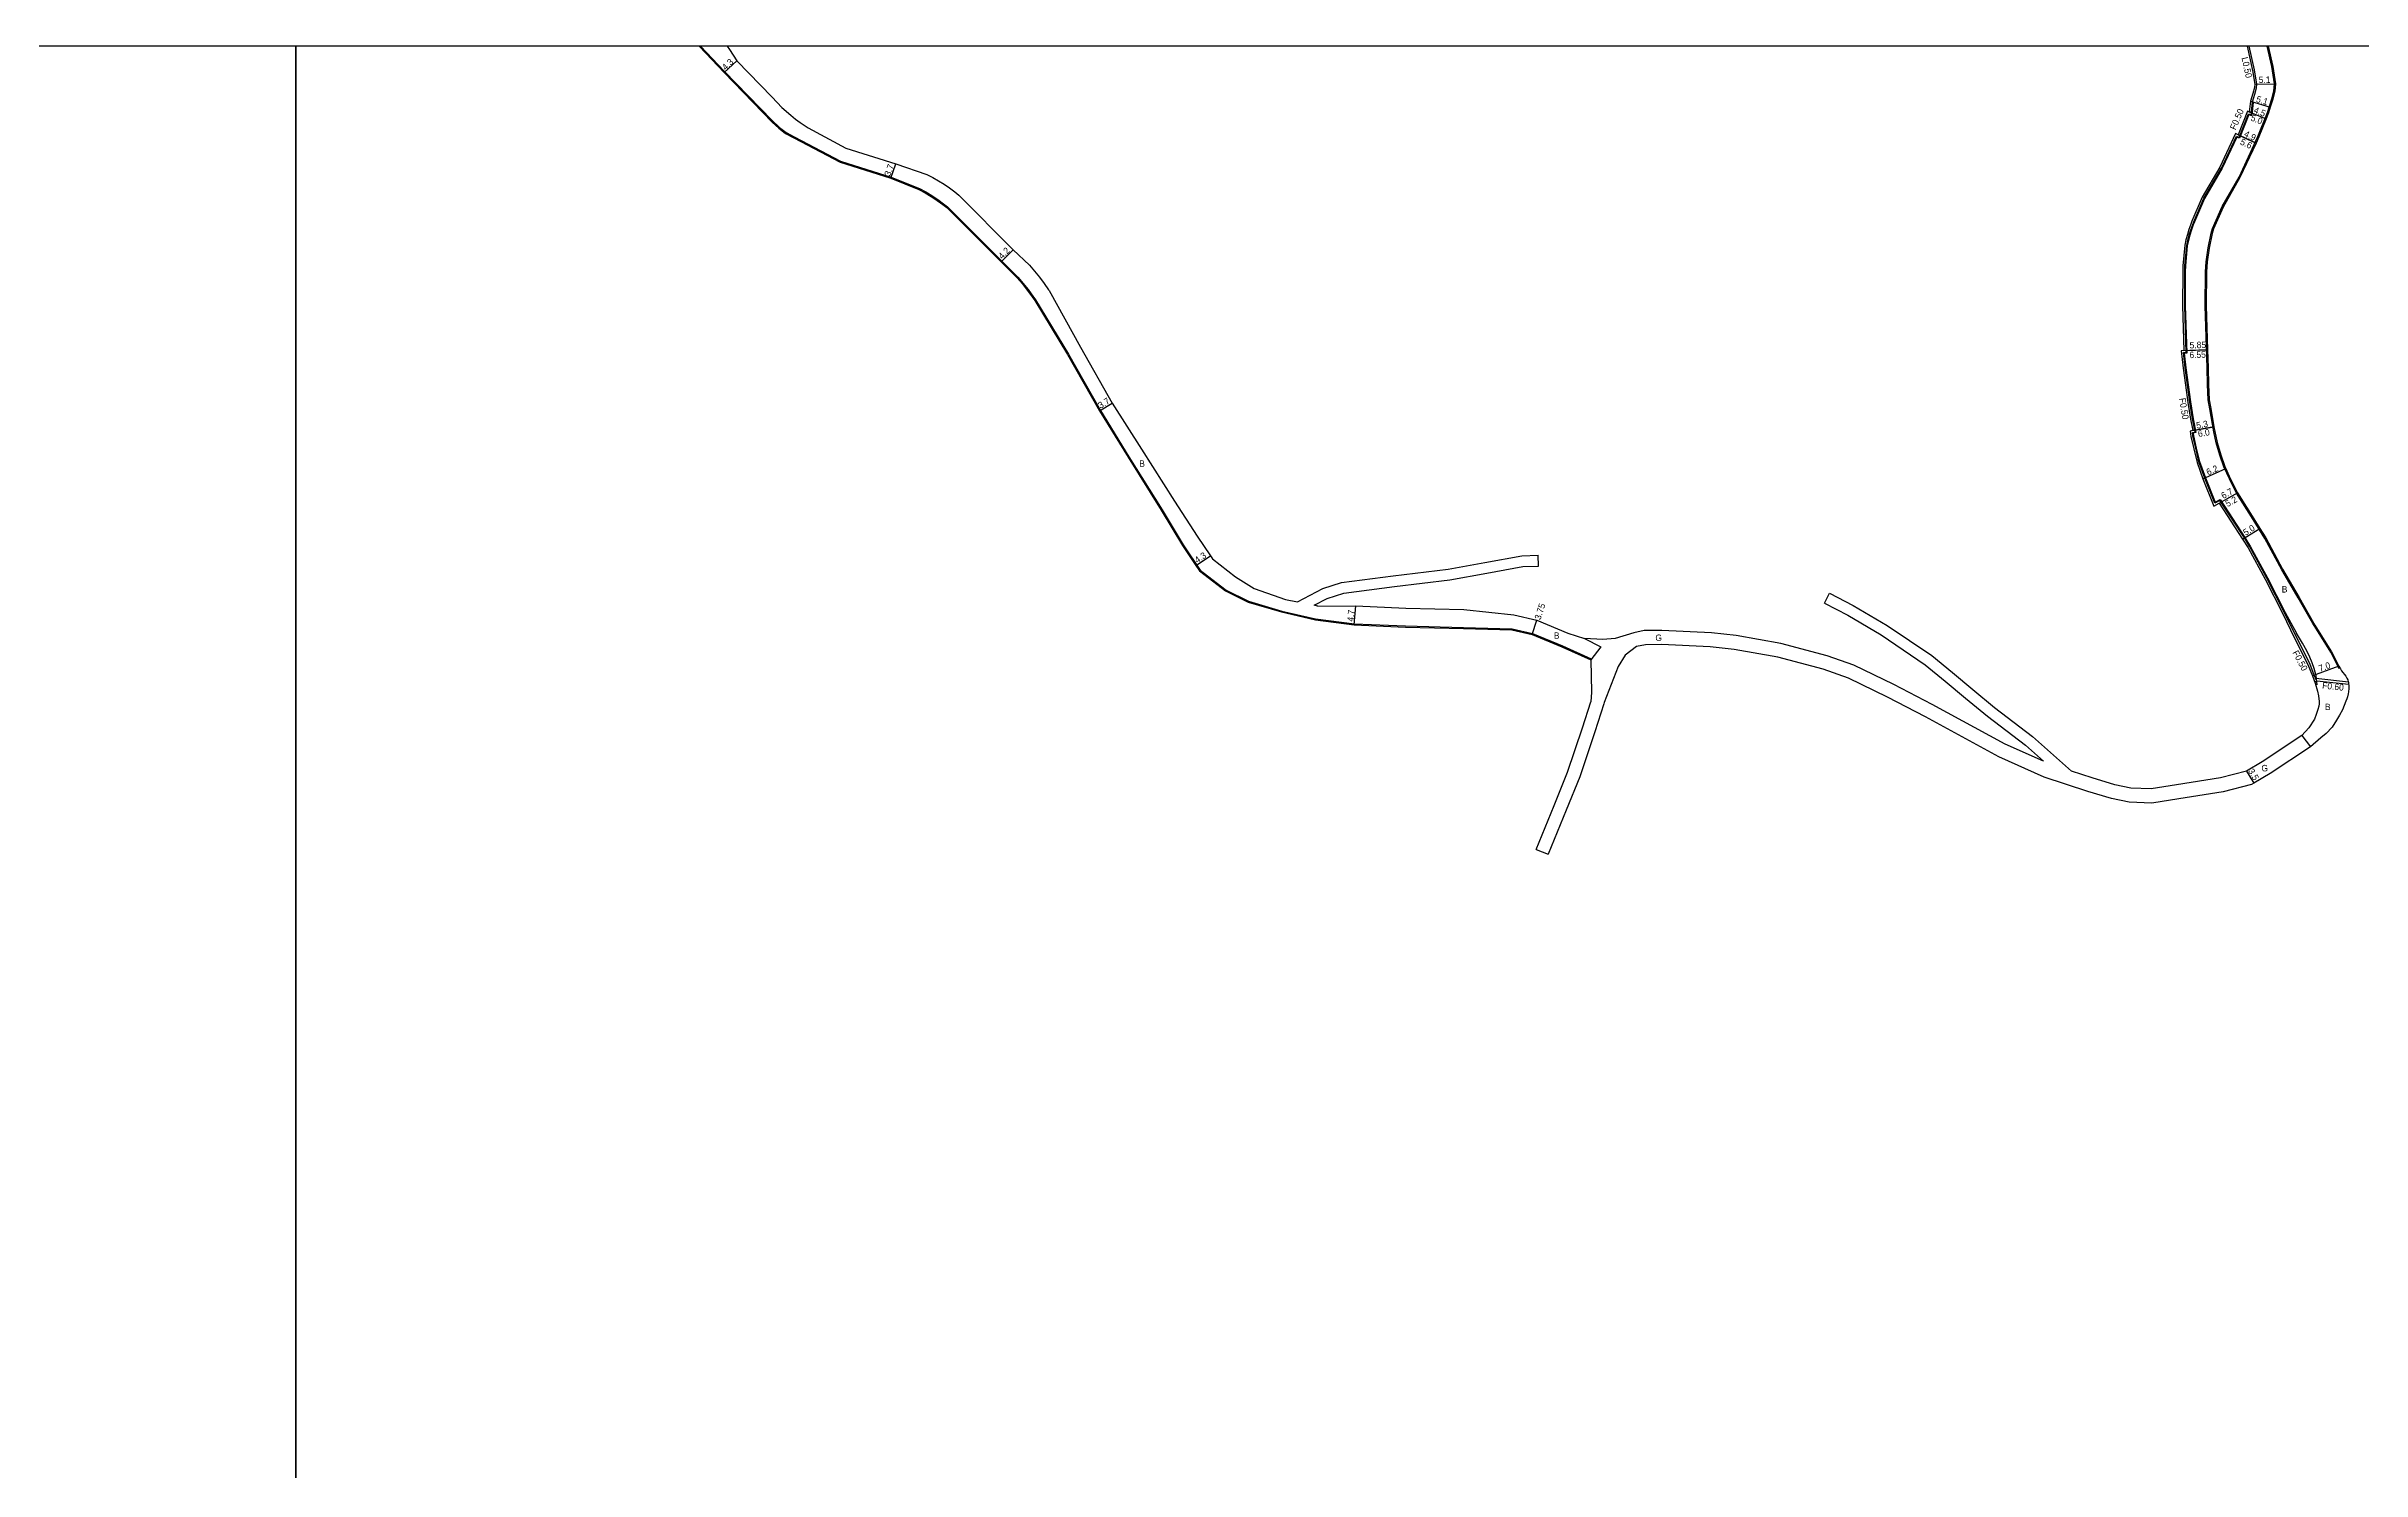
# Model space of a CAD drawing. Header units: metres. Extents: x -28000 to -23998, y -90000 to -87000.
# Drawn here: x -24862 to -24289, y -87352 to -87000 of the extents above; entities that cross this region are included whole.
import ezdxf

# ---------------------------------------------------------------- set-up
doc = ezdxf.new("R2010")
doc.units = ezdxf.units.M
doc.header["$LTSCALE"] = 2.5
for name, color, linetype in [('側溝・桝', 7, 'Continuous'), ('図郭', 7, 'Continuous'), ('幅員', 7, 'Continuous'), ('歩道・分離帯・安全施設', 7, 'Continuous'), ('舗装', 7, 'Continuous'), ('道路', 7, 'Continuous')]:
    doc.layers.add(name, color=color, linetype=linetype)
doc.styles.get("Standard").update_dxf_attribs({"font": ''})
doc.styles.get('Standard').set_extended_font_data('@MS PGothic')

msp = doc.modelspace()

# ---------------------------------------------------------------- linework, layer by layer
at = {"layer": '側溝・桝', "flags": 128}
for points in [[(-24316.4, -87016.3), (-24316.11, -87013.71), (-24315.53, -87011.81), (-24315.14, -87010.29), (-24315.03, -87009.37), (-24315.63, -87005.85), (-24316.94, -87000)], [(-24300.7, -87157.19), (-24300.24, -87157.01), (-24300.84, -87155.51), (-24301.93, -87152.66), (-24305.32, -87146.01), (-24308.2, -87140.12), (-24312.58, -87131.54), (-24316.75, -87123.83), (-24318.13, -87121.6), (-24324.18, -87112.32), (-24325.4, -87113.01), (-24327.9, -87106.82), (-24329.36, -87102.78), (-24330.16, -87099.42), (-24330.85, -87096.38), (-24330.99, -87095.56), (-24330.29, -87095.43), (-24330.95, -87092.12), (-24331.61, -87087.99), (-24332.16, -87083.77), (-24332.77, -87079.53), (-24333.2, -87075.77), (-24332.54, -87075.75), (-24332.89, -87064.21), (-24332.88, -87055.66), (-24332.87, -87054.29), (-24332.39, -87049.28), (-24332.1, -87047.97), (-24331.74, -87046.67), (-24331.34, -87045.39), (-24330.9, -87044.11), (-24330.64, -87043.39), (-24328.11, -87037.55), (-24323.76, -87030.11), (-24320.07, -87022.24), (-24319.41, -87022.54), (-24317.08, -87016.71), (-24316.47, -87016.96), (-24316.4, -87016.3), (-24316.9, -87016.24)], [(-24292.39, -87157.23), (-24300.49, -87156.38)], [(-24292.33, -87157.84), (-24300.24, -87157.01)]]:
    msp.add_lwpolyline(points, dxfattribs=at)
at = {"layer": '図郭'}
for points in [[(-25600, -87600), (-24800, -87600), (-24800, -87000), (-25600, -87000)], [(-24800, -87600), (-24000, -87600), (-24000, -87000), (-24800, -87000)]]:
    msp.add_lwpolyline(points, close=True, dxfattribs=at)
at = {"layer": '幅員', "flags": 128}
for points in [[(-24694.09, -87006.52), (-24690.96, -87003.56)], [(-24315.54, -87009.38), (-24310.44, -87009.25)], [(-24317.36, -87016.05), (-24312.72, -87017.92)], [(-24316.9, -87016.24), (-24312.72, -87017.92)], [(-24316.6, -87013.61), (-24311.72, -87015.09)], [(-24315.24, -87023.94), (-24320.32, -87021.57)], [(-24319.68, -87021.87), (-24315.24, -87023.94)], [(-24652.88, -87032.59), (-24651.63, -87029.1)], [(-24625.57, -87053.34), (-24622.61, -87050.36)], [(-24327.21, -87075.09), (-24333.76, -87075.29)], [(-24333.06, -87075.26), (-24327.21, -87075.09)], [(-24601.26, -87090.19), (-24598.1, -87088.25)], [(-24325.66, -87094.12), (-24331.57, -87095.15)], [(-24330.88, -87095.03), (-24325.66, -87094.12)], [(-24328.36, -87107), (-24322.71, -87104.46)], [(-24325.65, -87113.73), (-24319.82, -87110.42)], [(-24324.34, -87112.99), (-24319.82, -87110.42)], [(-24318.56, -87121.87), (-24314.31, -87119.23)], [(-24577.41, -87128.45), (-24573.83, -87126.06)], [(-24538.25, -87143.11), (-24537.85, -87138.42)], [(-24494.29, -87145.49), (-24493.15, -87141.92)], [(-24294.74, -87153.28), (-24301.31, -87155.69)], [(-24317.59, -87179.26), (-24315.78, -87182.26)]]:
    msp.add_lwpolyline(points, dxfattribs=at)
at = {"layer": '歩道・分離帯・安全施設', "flags": 128}
for points in [[(-24699.94, -87000), (-24694.11, -87006.13), (-24682.26, -87018.39)], [(-24294.65, -87154), (-24296.77, -87149.86), (-24300.89, -87143.27), (-24301.23, -87142.73), (-24304.81, -87136.44), (-24308.88, -87129.45), (-24313.07, -87121.7), (-24315.98, -87117.01), (-24320.04, -87110.55), (-24321.84, -87107), (-24323.2, -87103.98), (-24324.17, -87101.11), (-24325.08, -87098.07), (-24325.7, -87095.35), (-24326.7, -87089.65), (-24327.05, -87087.44), (-24327.25, -87083.66), (-24327.33, -87079.52), (-24327.79, -87064.15), (-24327.74, -87055.79), (-24327.58, -87053.32), (-24327.12, -87049.88), (-24326.32, -87046.24), (-24325.97, -87045.09), (-24323.61, -87039.65), (-24319.45, -87032.34), (-24314.76, -87022.31), (-24312.37, -87016.37), (-24311.34, -87012.98), (-24310.86, -87011.09), (-24310.69, -87009.26), (-24311.36, -87005.01), (-24312.49, -87000)], [(-24315.97, -87013.89), (-24316.23, -87016.17), (-24316.35, -87017.18), (-24317, -87016.9), (-24319.33, -87022.75), (-24320, -87022.44), (-24323.62, -87030.18), (-24327.97, -87037.62), (-24330.5, -87043.44), (-24330.76, -87044.16), (-24331.19, -87045.43), (-24331.6, -87046.71), (-24331.95, -87048), (-24332.25, -87049.3), (-24332.72, -87054.29), (-24332.73, -87055.66), (-24332.74, -87064.21), (-24332.39, -87075.89), (-24333.03, -87075.91), (-24332.62, -87079.51), (-24332.01, -87083.75), (-24331.46, -87087.97), (-24330.8, -87092.1), (-24330.12, -87095.55), (-24330.82, -87095.68), (-24330.7, -87096.35), (-24330.01, -87099.38), (-24329.22, -87102.73), (-24327.76, -87106.77), (-24325.32, -87112.79), (-24324.13, -87112.12), (-24318.01, -87121.52), (-24316.62, -87123.76), (-24312.44, -87131.47), (-24308.07, -87140.05), (-24305.23, -87145.17)], [(-24682.26, -87018.39), (-24680.4, -87020.06), (-24678.75, -87021.35), (-24676.78, -87022.43), (-24675.03, -87023.31), (-24665.32, -87028.39), (-24652.8, -87032.35), (-24645.81, -87035.17), (-24644.26, -87036.02), (-24642.75, -87036.93), (-24641.28, -87037.91), (-24639.85, -87038.94), (-24638.85, -87039.72), (-24621.44, -87057.1), (-24620.15, -87058.63), (-24618.92, -87060.19), (-24617.74, -87061.8), (-24617.09, -87062.73), (-24608.97, -87076.12), (-24601.04, -87090.06), (-24593.99, -87101.51), (-24585.8, -87114.63), (-24580.54, -87123.3), (-24576.34, -87129.59), (-24569.94, -87134.49), (-24564.44, -87137.27), (-24556.21, -87139.67), (-24547.83, -87141.63)], [(-24547.82, -87141.58), (-24538.23, -87142.81), (-24525.62, -87143.35), (-24511.27, -87143.73)], [(-24511.27, -87143.73), (-24499.22, -87144.05), (-24494.2, -87145.21), (-24486.78, -87148.29), (-24479.66, -87151.47)]]:
    msp.add_lwpolyline(points, dxfattribs=at)
at = {"layer": '歩道・分離帯・安全施設'}
msp.add_lwpolyline([(-24300.12, -87157.95), (-24300.39, -87155.72), (-24300.87, -87153.89), (-24301.36, -87152.47), (-24301.95, -87151.05), (-24302.7, -87149.56), (-24303.77, -87147.66), (-24305.23, -87145.17)], dxfattribs=at)
at = {"layer": '舗装', "flags": 128}
for points in [[(-24481.32, -87146.48), (-24477.3, -87148.57), (-24479.79, -87151.75)], [(-24303.93, -87170.48), (-24301.79, -87173.25)]]:
    msp.add_lwpolyline(points, dxfattribs=at)
at = {"layer": '道路', "flags": 128}
for points in [[(-24700.29, -87000), (-24700.22, -87000.07), (-24694.09, -87006.52), (-24682.26, -87018.75)], [(-24693.33, -87000), (-24692.8, -87000.82), (-24690.96, -87003.56), (-24682.26, -87012.56)], [(-24317.46, -87000), (-24316.12, -87005.95), (-24315.54, -87009.38), (-24315.64, -87010.2), (-24316.01, -87011.68), (-24316.6, -87013.61), (-24316.9, -87016.24), (-24317.36, -87016.05), (-24319.68, -87021.87), (-24320.32, -87021.57), (-24324.2, -87029.88), (-24328.55, -87037.33)], [(-24312.23, -87000), (-24311.11, -87004.96), (-24310.44, -87009.25), (-24310.61, -87011.13), (-24311.1, -87013.04), (-24311.72, -87015.09), (-24312.13, -87016.46), (-24312.72, -87017.92), (-24314.53, -87022.41), (-24315.24, -87023.94), (-24319.22, -87032.46), (-24323.39, -87039.76)], [(-24682.26, -87012.56), (-24679.8, -87015.11), (-24677.63, -87017.07), (-24676.47, -87018), (-24675.28, -87018.86), (-24673.31, -87020.14), (-24663.99, -87025.19), (-24651.63, -87029.1), (-24643.98, -87031.67)], [(-24682.26, -87018.75), (-24680.56, -87020.26), (-24678.89, -87021.56), (-24676.89, -87022.65), (-24675.15, -87023.53)], [(-24675.15, -87023.53), (-24665.41, -87028.62), (-24652.88, -87032.59), (-24645.92, -87035.4), (-24644.38, -87036.24), (-24642.88, -87037.14), (-24641.42, -87038.11), (-24640, -87039.14), (-24639.02, -87039.91), (-24625.57, -87053.34), (-24621.63, -87057.27), (-24620.35, -87058.79), (-24619.12, -87060.34), (-24617.95, -87061.94), (-24617.3, -87062.87), (-24609.19, -87076.25), (-24601.26, -87090.19), (-24594.2, -87101.65), (-24586.01, -87114.76), (-24580.76, -87123.44), (-24577.41, -87128.45), (-24576.53, -87129.77), (-24570.07, -87134.7), (-24564.53, -87137.5), (-24556.27, -87139.91), (-24547.89, -87141.87)], [(-24643.98, -87031.67), (-24642.53, -87032.42), (-24641.1, -87033.24), (-24639.71, -87034.11), (-24638.35, -87035.04), (-24637.03, -87036.02), (-24636.04, -87036.8), (-24622.61, -87050.36), (-24618.61, -87054.14), (-24617.36, -87055.6), (-24616.15, -87057.1), (-24614.99, -87058.64), (-24613.89, -87060.22), (-24613.76, -87060.43), (-24605.99, -87074.38), (-24598.1, -87088.25), (-24590.9, -87099.65), (-24582.76, -87112.53), (-24577.13, -87121.13), (-24573.83, -87126.06), (-24573.35, -87126.78), (-24567.6, -87131.18), (-24563.01, -87134.14), (-24555.28, -87136.83), (-24552.34, -87137.42)], [(-24323.39, -87039.76), (-24325.74, -87045.18), (-24326.08, -87046.32), (-24326.87, -87049.93), (-24327.33, -87053.34), (-24327.49, -87055.8), (-24327.54, -87064.15), (-24327.21, -87075.09), (-24327.08, -87079.52), (-24327, -87083.65), (-24326.8, -87087.41), (-24326.45, -87089.61), (-24325.66, -87094.12), (-24325.46, -87095.3), (-24324.84, -87098), (-24323.94, -87101.04), (-24322.97, -87103.89), (-24322.71, -87104.46), (-24321.61, -87106.9), (-24319.82, -87110.42), (-24315.77, -87116.88), (-24314.31, -87119.23), (-24312.85, -87121.57), (-24308.66, -87129.32), (-24304.59, -87136.32), (-24301.02, -87142.6), (-24300.68, -87143.14), (-24296.55, -87149.73), (-24294.74, -87153.28), (-24294.37, -87154), (-24294.07, -87154.46), (-24293.74, -87154.9), (-24293.4, -87155.34), (-24293.07, -87155.78), (-24292.78, -87156.24), (-24292.53, -87156.72), (-24292.51, -87156.75), (-24292.42, -87157.07), (-24292.37, -87157.39), (-24292.35, -87157.53), (-24292.3, -87158.23), (-24292.31, -87158.83), (-24292.38, -87159.64), (-24292.46, -87160.14), (-24292.63, -87160.87), (-24292.8, -87161.42), (-24293.03, -87161.99), (-24293.88, -87164.15), (-24294.59, -87165.45), (-24295.3, -87166.7), (-24296.4, -87168.36), (-24297.89, -87169.96), (-24299.19, -87171.05), (-24301.79, -87173.25), (-24311.78, -87179.85), (-24315.78, -87182.26), (-24316.33, -87182.59), (-24323.36, -87184.39), (-24334.31, -87186.15), (-24340.99, -87187.19), (-24346.62, -87186.95), (-24351, -87186.02), (-24356.8, -87184.28), (-24367.65, -87180.73), (-24378.82, -87175.76), (-24396.95, -87165.85), (-24406.39, -87161.01), (-24416.05, -87156.32), (-24422.31, -87154.07), (-24433.53, -87151.12), (-24444.33, -87149.23), (-24450.24, -87148.55), (-24462.24, -87147.99), (-24466.23, -87148.03), (-24468.45, -87148.48)], [(-24328.55, -87037.33), (-24331.11, -87043.22), (-24331.38, -87043.98), (-24331.82, -87045.27), (-24332.23, -87046.56), (-24332.59, -87047.86), (-24332.89, -87049.18), (-24333.37, -87054.26), (-24333.38, -87055.66), (-24333.39, -87064.22), (-24333.06, -87075.26), (-24333.76, -87075.29), (-24333.27, -87079.6), (-24332.65, -87083.83), (-24332.1, -87088.06), (-24331.44, -87092.21), (-24330.88, -87095.03), (-24331.57, -87095.15), (-24331.34, -87096.48), (-24330.64, -87099.53), (-24329.84, -87102.92), (-24328.36, -87107), (-24325.65, -87113.73), (-24324.34, -87112.99), (-24318.56, -87121.87), (-24317.18, -87124.08), (-24313.02, -87131.77), (-24308.65, -87140.34), (-24305.77, -87146.23), (-24302.39, -87152.87), (-24301.31, -87155.69), (-24300.58, -87157.48), (-24300, -87159.46), (-24299.81, -87160.66), (-24299.61, -87162.03), (-24299.61, -87162.61)], [(-24552.34, -87137.42), (-24546.01, -87134.1), (-24541.45, -87132.64), (-24528.67, -87130.99), (-24515.01, -87129.35), (-24505.95, -87127.7), (-24496.83, -87126), (-24492.8, -87125.88)], [(-24492.72, -87128.54), (-24492.8, -87125.88)], [(-24548.2, -87138.25), (-24544.98, -87136.56), (-24540.87, -87135.25), (-24528.34, -87133.62), (-24514.61, -87131.98), (-24505.47, -87130.32), (-24496.55, -87128.65), (-24492.72, -87128.54)], [(-24421.98, -87137.74), (-24420.7, -87135.25)], [(-24421.98, -87137.74), (-24416.2, -87140.72), (-24407.94, -87145.6), (-24397.07, -87152.96), (-24392.11, -87157.02), (-24387.08, -87161.21), (-24381.68, -87165.71), (-24372.27, -87172.88), (-24367.84, -87176.82)], [(-24420.7, -87135.25), (-24414.84, -87138.27), (-24406.44, -87143.24), (-24395.39, -87150.71), (-24390.32, -87154.86), (-24385.29, -87159.06), (-24379.93, -87163.53), (-24370.49, -87170.72), (-24360.85, -87179.28)], [(-24547.28, -87138.44), (-24548.2, -87138.25)], [(-24547.89, -87141.87), (-24538.25, -87143.11), (-24525.63, -87143.65), (-24511.28, -87144.03)], [(-24547.28, -87138.44), (-24537.85, -87138.42), (-24525.47, -87138.95), (-24511.16, -87139.33)], [(-24511.16, -87139.33), (-24498.78, -87140.61), (-24493.15, -87141.92), (-24485.42, -87145.12), (-24481.32, -87146.48)], [(-24511.28, -87144.03), (-24499.26, -87144.35), (-24494.29, -87145.49), (-24486.9, -87148.56), (-24479.79, -87151.75)], [(-24469.14, -87145.04), (-24473.7, -87146.48), (-24476.78, -87146.73), (-24481.32, -87146.48)], [(-24468.45, -87148.48), (-24471.3, -87150.57), (-24473, -87153.4), (-24476.49, -87162.32), (-24476.58, -87162.63)], [(-24367.84, -87176.82), (-24377.27, -87172.62), (-24395.31, -87162.76), (-24404.83, -87157.87), (-24414.69, -87153.09), (-24421.27, -87150.72), (-24432.78, -87147.69), (-24443.83, -87145.76), (-24449.95, -87145.06), (-24462.18, -87144.49), (-24466.59, -87144.53), (-24469.14, -87145.04)], [(-24479.79, -87151.75), (-24479.57, -87159.77), (-24479.79, -87162.11)], [(-24493.26, -87198.63), (-24488.8, -87187.76), (-24485.53, -87179.57), (-24481.81, -87168.59), (-24479.79, -87162.11)], [(-24476.58, -87162.63), (-24478.75, -87169.59), (-24482.51, -87180.68), (-24485.82, -87188.97), (-24490.29, -87199.85)], [(-24299.61, -87162.61), (-24299.73, -87163.18), (-24299.94, -87164), (-24300.33, -87165.3), (-24300.8, -87166.45), (-24302.16, -87168.57), (-24303.93, -87170.48), (-24313.76, -87176.96), (-24317.59, -87179.26), (-24324.03, -87180.95), (-24334.94, -87182.7), (-24341.18, -87183.68), (-24346.18, -87183.46), (-24350.13, -87182.63), (-24355.76, -87180.94), (-24360.85, -87179.28)], [(-24493.26, -87198.63), (-24490.29, -87199.85)]]:
    msp.add_lwpolyline(points, dxfattribs=at)

# ---------------------------------------------------------------- texts
at = {"layer": '側溝・桝'}
for s, rotation, p in [('L0.50', 282.3021, (-24318.84, -87002.84)), ('F0.50', 67, (-24320.3, -87020.82)), ('F0.50', 278.8667, (-24334.27, -87087.1)), ('F0.50', 297.5883, (-24306.28, -87149.94)), ('F0.60', 353.9791, (-24298.94, -87158.84))]:
    msp.add_text(s, height=1.6, rotation=rotation, dxfattribs=at).set_placement(p)
at = {"layer": '幅員'}
for s, rotation, p in [('4.3', 43.3516, (-24693.75, -87006.07)), ('5.1', 1.3829, (-24314.57, -87009.1)), ('5.0', 337.9748, (-24316.7, -87018.28)), ('4.5', 338.0859, (-24315.98, -87016.39)), ('5.1', 343.1146, (-24315.36, -87013.73)), ('5.6', 334.9463, (-24319.33, -87024.19)), ('4.9', 334.9463, (-24318.37, -87022.21)), ('3.7', 70.2201, (-24653.04, -87032.27)), ('4.2', 45.1335, (-24625.35, -87052.76)), ('5.85', 1.7425, (-24331.65, -87074.73)), ('6.55', 1.7425, (-24331.69, -87077.14)), ('3.7', 31.6117, (-24601.02, -87089.68)), ('5.3', 9.916, (-24329.89, -87094.6)), ('6.0', 9.916, (-24329.46, -87096.67)), ('6.2', 24.204, (-24327.1, -87106.16)), ('6.7', 29.5434, (-24323.31, -87112.01)), ('5.2', 29.5434, (-24322.26, -87114)), ('5.0', 31.8174, (-24317.81, -87121.11)), ('4.3', 33.7368, (-24577.09, -87127.93)), ('3.75', 72.2536, (-24492.21, -87141.98)), ('4.7', 85.0239, (-24538.44, -87142.34)), ('7.0', 20.2033, (-24299.38, -87154.72)), ('3.5', 301.0488, (-24317.29, -87179.26))]:
    msp.add_text(s, height=1.6, rotation=rotation, dxfattribs=at).set_placement(p)
at = {"layer": '舗装'}
for s, p in [('B', (-24591.44, -87104.01)), ('B', (-24308.88, -87135.1)), ('B', (-24488.91, -87146.54)), ('G', (-24463.79, -87147.09)), ('B', (-24298.19, -87164.19)), ('G', (-24313.91, -87179.33))]:
    msp.add_text(s, height=1.6, dxfattribs=at).set_placement(p)

doc.saveas('drawing.dxf')
